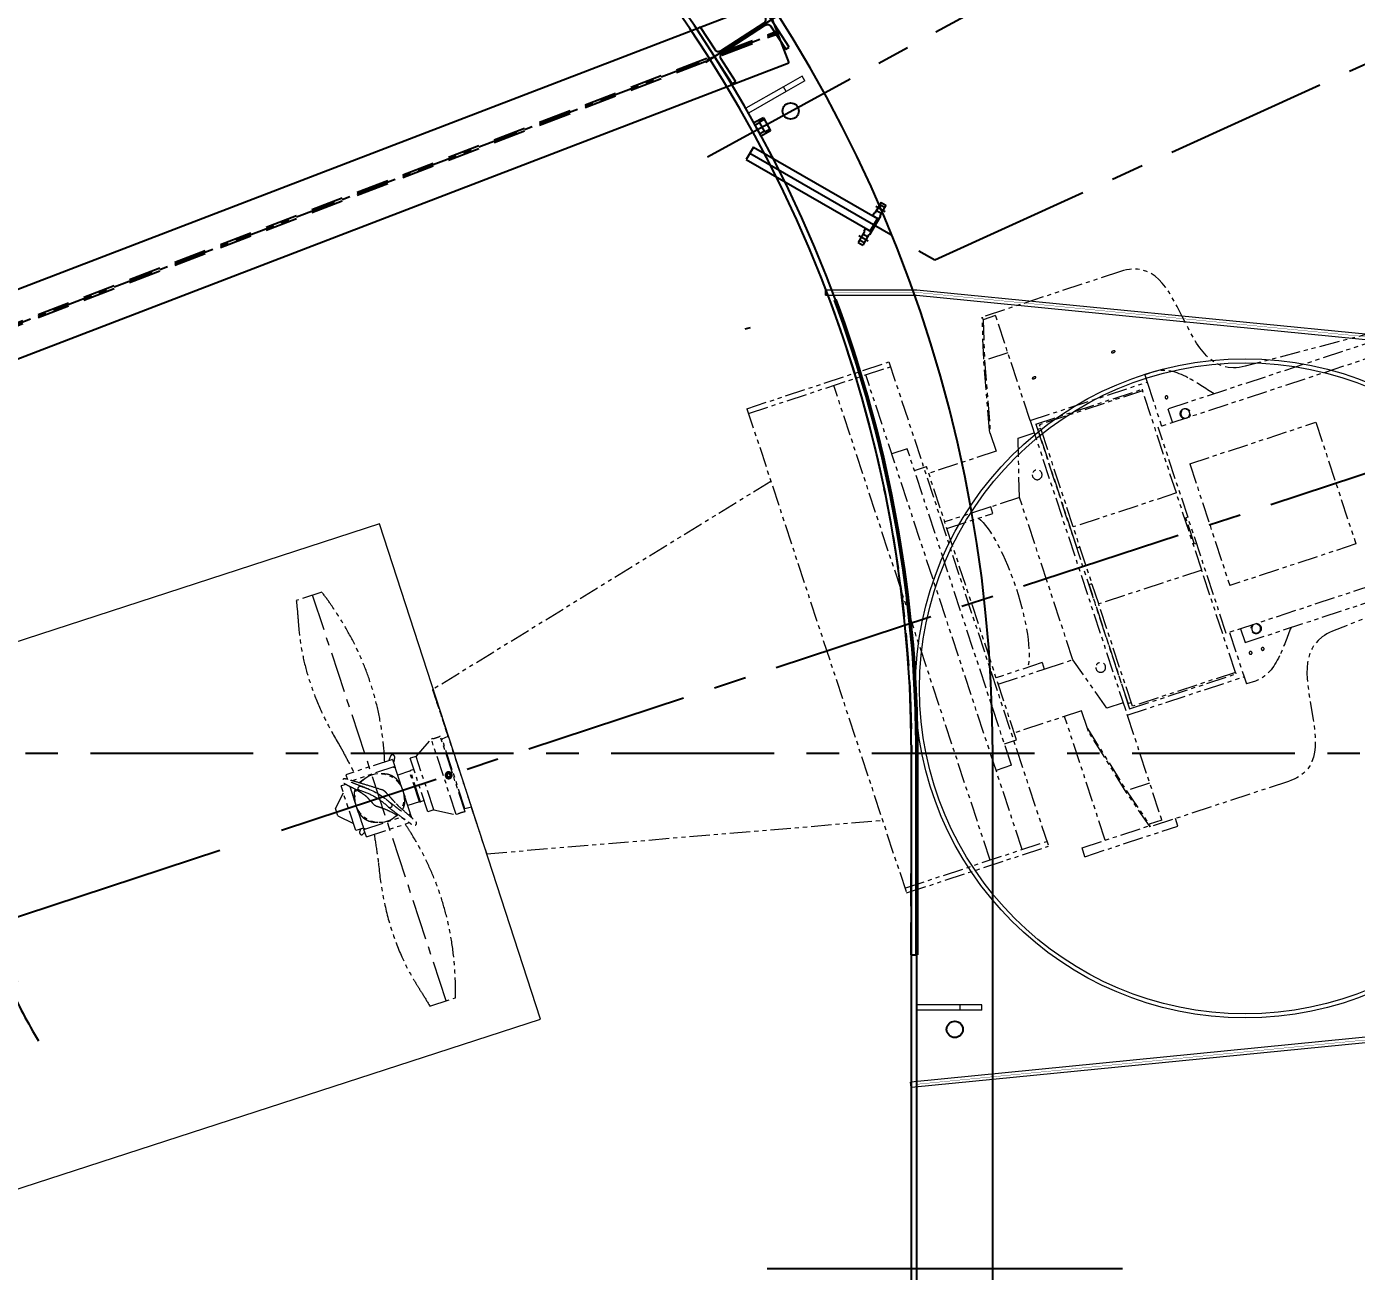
# Model space of a CAD drawing. Extents: x -36 to 1116, y 36 to 900.
# Drawn here: x 410.8 to 533.4, y 621.6 to 736.3 of the extents above; entities that cross this region are included whole.
import ezdxf

# ---------------------------------------------------------------- set-up
doc = ezdxf.new("R2010")
doc.units = 0
doc.header["$LTSCALE"] = 12
doc.header["$MEASUREMENT"] = 0
doc.header["$PDMODE"] = 33
doc.header["$PDSIZE"] = -0.5
for name, pattern in [('CENTER', [2, 1.25, -0.25, 0.25, -0.25]), ('HIDDEN', [0.375, 0.25, -0.125]), ('PHANTOM2', [1.25, 0.625, -0.125, 0.125, -0.125, 0.125, -0.125])]:
    doc.linetypes.add(name, pattern=pattern)
doc.layers.get('Defpoints').update_dxf_attribs({"linetype": 'CONTINUOUS'})
for name, color, linetype in [('1 PIPE', 7, 'CONTINUOUS'), ('1-150-RFSO', 14, 'CONTINUOUS'), ('3-4-THRDCPLG', 14, 'CONTINUOUS'), ('6X20', 3, 'CONTINUOUS'), ('CENTER', 6, 'CENTER'), ('COVER', 3, 'CONTINUOUS'), ('REPAD', 7, 'CONTINUOUS'), ('SHELL', 40, 'CONTINUOUS'), ('stack conn.', 191, 'CONTINUOUS')]:
    doc.layers.add(name, color=color, linetype=linetype)
for name, color, linetype, lineweight in [('AM_0', 7, 'CONTINUOUS', 30), ('AM_11', 92, 'PHANTOM2', 25), ('AM_7', 142, 'CENTER', 25), ('Equipment-AM_0', 7, 'CONTINUOUS', 50), ('Equipment-AM_11', 92, 'PHANTOM2', 25), ('Equipment-AM_2', 5, 'CONTINUOUS', 50), ('Equipment-AM_3', 6, 'HIDDEN', 25)]:
    doc.layers.add(name, color=color, linetype=linetype, lineweight=lineweight)
doc.styles.add('ROMANS', font='ROMANS.shx', dxfattribs={"width": 0.85, "height": 5.76})
doc.styles.get("Standard").update_dxf_attribs({"font": 'sanss___.ttf'})
doc.dimstyles.get("Standard").update_dxf_attribs({"dimtxt": 0.18, "dimasz": 0.18, "dimexe": 0.18, "dimexo": 0.0625, "dimgap": 0.09, "dimtad": 0, "dimtih": 1, "dimtoh": 1, "dimdec": 4, "dimzin": 0, "dimdsep": 46, "dimtxsty": 'Standard', "dimcen": 0.09, "dimadec": 0, "dimazin": 0, "dimtfac": 1, "dimtdec": 4, "dimtofl": 0, "dimtmove": 0, "dimatfit": 3, "dimfxl": 1, "dimtolj": 1, "dimtzin": 0, "dimarcsym": 0})

# ---------------------------------------------------------------- blocks, each defined once
blk = doc.blocks.new('A$C1b871768')
at = {"layer": '6X20'}
for p, q in [((-5.88, 3), (-6.25, 3)), ((-6.25, 3), (-6.25, -3)), ((-5.88, 0.44), (-5.88, 3)), ((-0.38, 3), (0, 3)), ((-0.38, 0.44), (-0.38, 3)), ((0, 3), (0, -3)), ((-5.5, 0.12), (-0.75, 0.12)), ((-5.88, -0.44), (-5.88, -3)), ((-5.5, -0.12), (-0.75, -0.12)), ((-0.38, -0.44), (-0.38, -3)), ((-5.88, -3), (-6.25, -3)), ((-0.38, -3), (0, -3))]:
    blk.add_line(p, q, dxfattribs=at)
for points in [[(-5.5, 0.12, -0.083285), (-5.65, 0.15, -0.09084), (-5.77, 0.22, -0.104065), (-5.85, 0.32, -0.115836), (-5.88, 0.44, -0.115836)], [(-0.75, 0.12, 0.083285), (-0.6, 0.15, 0.09084), (-0.48, 0.22, 0.104065), (-0.4, 0.32, 0.115836), (-0.38, 0.44, 0.115836)], [(-5.5, -0.12, 0.083285), (-5.65, -0.15, 0.09084), (-5.77, -0.22, 0.104065), (-5.85, -0.32, 0.115836), (-5.88, -0.44, 0.115836)], [(-0.75, -0.12, -0.083285), (-0.6, -0.15, -0.09084), (-0.48, -0.22, -0.104065), (-0.4, -0.32, -0.115836), (-0.38, -0.44, -0.115836)]]:
    blk.add_lwpolyline(points, format="xyb", dxfattribs=at)
at = {"layer": 'CENTER'}
blk.add_line((-7.24, 0), (0.99, 0), dxfattribs=at)
blk = doc.blocks.new('A$C7E8F1151')
at = {"layer": 'AM_11', "lineweight": 18, "ltscale": 0.25}
for p, q in [((178.9, 40.58), (196.51, 84.16)), ((196.33, 83.72), (209.11, 78.56)), ((196.51, 84.16), (209.28, 79)), ((146.5, 82.27), (146.23, 81.61)), ((146.5, 82.27), (150.36, 80.71)), ((157.67, 83.1), (193.87, 77.62)), ((143.75, 80.51), (145.24, 81.14)), ((145.49, 81.76), (143.86, 77.75)), ((146.18, 81.48), (145.49, 81.76)), ((146.23, 81.61), (149.57, 80.26)), ((143.75, 80.51), (143.48, 79.85)), ((143.48, 79.85), (144.12, 78.37)), ((145.13, 78.88), (145.61, 80.07)), ((150.23, 79.99), (150.43, 79.91)), ((150.57, 80.25), (150.43, 79.91)), ((154.63, 79.68), (151.88, 72.89)), ((152.53, 79.38), (154.63, 79.68)), ((154.77, 79.62), (154.63, 79.68)), ((204, 80.63), (186.74, 37.91)), ((212.7, 79.74), (212.38, 78.94)), ((212.7, 79.74), (221.06, 76.36)), ((152, 79.6), (150.05, 74.78)), ((151.18, 78.72), (150.07, 75.98)), ((151.18, 78.72), (150.12, 79.15)), ((151.27, 78.72), (150.14, 75.91)), ((152.53, 79.38), (150.58, 74.57)), ((151.18, 78.72), (151.27, 78.72)), ((151.6, 78.59), (151.27, 78.72)), ((152.53, 79.38), (152, 79.6)), ((155.43, 79.36), (152.69, 72.57)), ((155.39, 79.06), (152.87, 72.8)), ((155.37, 79), (155.3, 79.03)), ((155.43, 79.36), (155.36, 79.39)), ((155.39, 79.06), (155.99, 78.89)), ((206.88, 79.46), (189.62, 36.75)), ((191.67, 35.42), (209.28, 79)), ((212.38, 78.94), (218.42, 76.5)), ((144.31, 77.57), (143.86, 77.75)), ((149.81, 78.37), (149.33, 77.18)), ((214.47, 78.09), (209.98, 66.96)), ((144.24, 76.68), (144.41, 77.11)), ((148.44, 74.99), (144.24, 76.68)), ((148.7, 75.64), (144.86, 77.2)), ((150.07, 75.98), (149.01, 76.41)), ((218.51, 76.61), (216.11, 73.54)), ((216.11, 73.42), (218.41, 76.37)), ((218.41, 76.37), (218.51, 76.61)), ((219.54, 75.91), (218.41, 76.37)), ((230.96, 71.58), (218.51, 76.61)), ((221.06, 76.36), (220.79, 75.69)), ((148.44, 74.99), (148.7, 75.64)), ((150.58, 74.57), (150.05, 74.78)), ((150.07, 75.98), (150.14, 75.91)), ((150.46, 75.78), (150.14, 75.91)), ((215.73, 66.46), (219.54, 75.91)), ((150.58, 74.57), (151.88, 72.89)), ((216.11, 73.54), (212.26, 68.19)), ((152.03, 72.83), (151.88, 72.89)), ((152.69, 72.57), (152.61, 72.6)), ((152.89, 72.87), (152.82, 72.9)), ((152.87, 72.8), (153.41, 72.51)), ((205.39, 71.78), (204, 72.34)), ((212.16, 67.93), (216.11, 73.42)), ((218.19, 72.57), (216.11, 73.42)), ((205.39, 71.78), (193.89, 43.31)), ((205.71, 69.41), (195.76, 44.8)), ((204.61, 69.85), (205.71, 69.41)), ((211.51, 66.34), (205.45, 68.79)), ((181.54, 47.12), (151.7, 68.33)), ((212.16, 67.93), (211.51, 66.34)), ((212.26, 68.19), (212.16, 67.93)), ((205.02, 39.96), (215.73, 66.46)), ((215.73, 66.46), (226.24, 62.22)), ((205.56, 40.25), (215.91, 65.88)), ((213.82, 65.94), (210.4, 61.69)), ((215.75, 65.37), (211.83, 55.67)), ((216.15, 65.61), (212.43, 56.41)), ((215.28, 65.35), (213.82, 65.94)), ((215.71, 65.38), (216.01, 65.27)), ((215.91, 65.88), (225.48, 62.01)), ((225.42, 61.87), (216.15, 65.61)), ((207.58, 62.15), (203.45, 63.82)), ((203.68, 64.41), (207.82, 62.74)), ((207.58, 62.15), (207.82, 62.74)), ((207.82, 62.74), (210.4, 61.69)), ((226.24, 62.22), (226.5, 62.87)), ((227.31, 62.55), (226.5, 62.87)), ((210.4, 61.69), (204.5, 47.09)), ((225.42, 61.87), (221.7, 52.67)), ((224.63, 58.23), (226.24, 62.22)), ((225.42, 61.87), (225.48, 62.01)), ((140.92, 60.04), (138.62, 60.97)), ((225.61, 57.83), (226.12, 59.08)), ((226.12, 59.08), (248.75, 49.93)), ((224.34, 58.35), (216.84, 39.8)), ((244.49, 50.21), (224.34, 58.35)), ((212.43, 56.41), (209.63, 49.48)), ((221.7, 52.67), (212.43, 56.41)), ((252.32, 48.8), (234.1, 57.5)), ((211.83, 55.67), (211.44, 54.69)), ((211.69, 54.59), (211.4, 54.71)), ((219.95, 42.96), (224.37, 53.92)), ((235.72, 49.33), (224.37, 53.92)), ((221.7, 52.67), (218.9, 45.73)), ((198.02, 50.39), (202.15, 48.72)), ((209.71, 50.43), (205.8, 40.73)), ((210.11, 51.41), (209.71, 50.43)), ((210.37, 51.3), (210.07, 51.42)), ((220.89, 50.33), (219.93, 47.96)), ((220.85, 50.24), (220.74, 50.29)), ((221.07, 50.26), (220.89, 50.33)), ((201.92, 48.14), (197.79, 49.8)), ((209.63, 49.48), (205.91, 40.28)), ((218.9, 45.73), (209.63, 49.48)), ((231.3, 38.38), (235.72, 49.33)), ((202.15, 48.72), (201.92, 48.14)), ((204.5, 47.09), (201.92, 48.14)), ((219.96, 48.05), (219.86, 48.1)), ((220.11, 47.89), (219.93, 47.96)), ((204.5, 47.09), (204.01, 41.66)), ((202.08, 42.98), (196.02, 45.42)), ((218.9, 45.73), (215.18, 36.53)), ((194.67, 45.25), (195.76, 44.8)), ((193.89, 43.31), (192.5, 43.87)), ((201.43, 41.39), (202.08, 42.98)), ((219.95, 42.96), (231.3, 38.38)), ((178.9, 40.58), (191.67, 35.42)), ((179.07, 41.01), (191.85, 35.85)), ((201.33, 41.12), (200.38, 34.6)), ((200.46, 34.69), (201.43, 41.39)), ((201.43, 41.39), (201.33, 41.12)), ((204.01, 41.66), (205.47, 41.07)), ((206.05, 40.63), (205.76, 40.74)), ((205.02, 39.96), (201.2, 30.51)), ((205.02, 39.96), (215.53, 35.71)), ((205.56, 40.25), (215.12, 36.39)), ((215.18, 36.53), (205.91, 40.28)), ((215.53, 35.71), (217.14, 39.68)), ((236.99, 31.66), (216.84, 39.8)), ((217.62, 38.05), (218.12, 39.29)), ((240.26, 28.91), (217.62, 38.05)), ((215.12, 36.39), (215.18, 36.53)), ((215.27, 35.06), (215.53, 35.71)), ((200.38, 34.6), (199.97, 30.73)), ((200.07, 30.97), (200.46, 34.69)), ((202.55, 33.85), (200.46, 34.69)), ((216.07, 34.73), (215.27, 35.06)), ((243.62, 27.24), (224.46, 33.65)), ((199.97, 30.73), (200.07, 30.97)), ((212.42, 25.7), (199.97, 30.73)), ((201.2, 30.51), (200.07, 30.97))]:
    blk.add_line(p, q, dxfattribs=at)
for centre, radius in [((153.69, 76.11), 0.197), ((213, 62.23), 0.453), ((226.7, 59.99), 0.131), ((227.79, 59.55), 0.131), ((227.06, 57.72), 0.409), ((205.99, 44.9), 0.453), ((219.24, 38.38), 0.409), ((217.41, 36.99), 0.131)]:
    blk.add_circle(centre, radius, dxfattribs=at)
for centre, radius, start, end in [((147.47, 78.63), 2.26, 40.0119, 195.9902), ((146.52, 79.7), 1.87, 95.3699, 99.7224), ((148.9, 78.74), 1.87, 36.2776, 40.6301), ((147.47, 78.63), 2.26, 213.9377, 22.2566), ((144.3, 84.1), 6.2, 282.25, 294.8856), ((144.3, 84.1), 6.59, 288.0503, 310.75), ((144.3, 84.1), 6.2, 294.8856, 298.1144), ((144.3, 84.1), 6.2, 298.1144, 310.75), ((148.47, 79.26), 0.197, 310.75, 130.75), ((145.65, 77.85), 0.197, 102.25, 203.876), ((145.65, 77.85), 0.197, 203.876, 282.25), ((144.3, 84.1), 6.59, 282.25, 288.0503), ((148.41, 77.55), 1.87, 275.3699, 279.7224), ((227.06, 57.72), 0.472, 269.0395, 226.9605), ((219.24, 38.38), 0.472, 93.8419, 42.1581)]:
    blk.add_arc(centre, radius, start, end, dxfattribs=at)
blk.add_ellipse((202.84, 56.25), major_axis=(2.95, 7.3), ratio=0.260474, start_param=3.544308, end_param=5.880469, dxfattribs=at)
for centre in [(205.12, 36), (212.24, 33.13)]:
    blk.add_ellipse(centre, major_axis=(0.164, -0.066), ratio=0.409923, dxfattribs=at)
for points in [[(152.6, 96.36), (152.86, 96.72), (153.12, 97.1), (153.37, 97.47)], [(145.94, 81.58), (145.91, 81.65), (145.88, 81.72), (145.86, 81.78)], [(147.28, 79.39), (147.36, 79.41), (147.44, 79.43), (147.52, 79.45)], [(145.36, 77.97), (145.42, 77.99), (145.51, 78.01), (145.6, 78.04)], [(147.65, 77.86), (147.25, 77.76), (146.87, 77.67), (146.52, 77.58)], [(234.1, 57.5), (228.27, 60.28), (237, 69.14), (230.96, 71.58)], [(229.37, 60.09), (228.93, 61.2), (228.33, 62.13), (227.31, 62.55)], [(138.62, 60.97), (138.7, 61.42), (138.78, 61.86), (138.84, 62.3)], [(230.26, 57.41), (229.96, 58.31), (229.71, 59.25), (229.37, 60.09)], [(224.46, 33.65), (218.33, 35.7), (218.47, 23.25), (212.42, 25.7)], [(221.76, 36.38), (220.93, 35.94), (220.09, 35.43), (219.26, 35.06)], [(219.26, 35.06), (218.17, 34.57), (217.1, 34.32), (216.07, 34.73)]]:
    blk.add_open_spline(points, degree=3, dxfattribs=at)
for points, knots in [([(147.77, 84.6), (147.92, 85.59), (148.12, 86.57), (148.62, 88.51), (148.92, 89.47), (149.6, 91.28), (149.98, 92.13), (150.78, 93.65), (151.18, 94.33), (151.78, 95.21), (151.94, 95.45), (152.27, 95.91), (152.45, 96.15), (152.6, 96.36)], [0, 0, 0, 0, 7.653732, 7.653732, 15.300348, 15.300348, 22.393792, 22.393792, 28.40915, 28.40915, 30.624819, 30.624819, 32.850872, 32.850872, 32.850872, 32.850872]), ([(155.67, 96.54), (155.63, 95.72), (155.56, 94.87), (155.34, 93.21), (155.2, 92.38), (154.85, 90.81), (154.65, 90.05), (154.2, 88.6), (153.94, 87.9), (153.4, 86.55), (153.1, 85.9), (152.46, 84.63), (152.11, 84.01), (151.38, 82.81), (150.99, 82.22), (150.39, 81.38), (150.19, 81.12), (149.99, 80.86)], [0, 0, 0, 0, 6.979555, 6.979555, 13.589523, 13.589523, 19.605925, 19.605925, 25.238521, 25.238521, 30.698867, 30.698867, 36.177533, 36.177533, 41.846552, 41.846552, 44.568185, 44.568185, 44.568185, 44.568185]), ([(147.2, 81.98), (147.34, 82.61), (147.48, 83.25), (147.65, 84), (147.68, 84.13), (147.72, 84.35), (147.74, 84.45), (147.76, 84.56), (147.77, 84.58), (147.77, 84.6), (147.77, 84.61), (147.77, 84.62), (147.77, 84.63), (147.78, 84.63), (147.78, 84.63), (147.78, 84.63)], [0, 0, 0, 0, 5.000867, 5.000867, 6.021701, 6.021701, 6.787566, 6.787566, 6.931145, 6.931145, 6.993671, 6.993671, 7.02494, 7.02494, 7.030177, 7.030177, 7.030177, 7.030177]), ([(145.86, 81.78), (145.86, 81.79), (145.85, 81.8), (145.85, 81.82), (145.84, 81.83), (145.84, 81.86), (145.84, 81.86), (145.84, 81.88), (145.84, 81.88), (145.84, 81.9), (145.84, 81.9), (145.84, 81.9), (145.84, 81.91), (145.84, 81.91), (145.84, 81.91), (145.84, 81.92), (145.84, 81.92), (145.84, 81.92), (145.84, 81.93), (145.85, 81.93), (145.85, 81.94), (145.85, 81.95), (145.85, 81.96), (145.86, 81.99), (145.87, 82.01), (145.89, 82.04), (145.91, 82.05), (145.94, 82.08), (145.96, 82.1), (146, 82.11), (146.01, 82.11), (146.02, 82.11), (146.02, 82.11), (146.03, 82.11), (146.03, 82.11), (146.03, 82.11), (146.03, 82.11), (146.04, 82.11), (146.04, 82.11), (146.05, 82.11), (146.05, 82.11), (146.06, 82.11), (146.07, 82.11), (146.09, 82.1), (146.09, 82.1), (146.11, 82.09), (146.12, 82.09), (146.14, 82.07), (146.15, 82.06), (146.2, 82.01), (146.24, 81.96), (146.3, 81.88), (146.31, 81.86), (146.33, 81.84)], [0, 0, 0, 0, 0.737578, 0.737578, 1.29119, 1.29119, 1.485795, 1.485795, 1.579648, 1.579648, 1.616724, 1.616724, 1.635225, 1.635225, 1.653768, 1.653768, 1.672344, 1.672344, 1.690911, 1.690911, 1.728403, 1.728403, 1.803313, 1.803313, 2.103496, 2.103496, 2.41165, 2.41165, 2.804965, 2.804965, 2.891471, 2.891471, 2.90998, 2.90998, 2.928549, 2.928549, 2.947177, 2.947177, 2.965788, 2.965788, 3.003386, 3.003386, 3.078225, 3.078225, 3.377259, 3.377259, 3.750925, 3.750925, 4.871392, 4.871392, 8.233437, 8.233437, 9.167797, 9.167797, 9.167797, 9.167797]), ([(157.67, 83.1), (157.66, 83.08), (157.6, 82.92), (157.49, 82.64), (157.36, 82.33), (157.17, 81.85), (156.93, 81.24), (156.7, 80.67), (156.42, 79.98), (156.11, 79.21), (155.81, 78.44), (155.47, 77.6), (155.12, 76.74), (154.77, 75.88), (154.42, 75), (154.07, 74.15), (153.73, 73.3), (153.4, 72.48), (153.1, 71.75), (152.8, 71.01), (152.54, 70.36), (152.32, 69.84), (152.11, 69.31), (151.94, 68.91), (151.84, 68.65), (151.75, 68.43), (151.7, 68.32), (151.7, 68.33)], [3.162767, 3.162767, 3.162767, 3.162767, 3.494281, 3.494281, 3.494281, 3.864937, 3.864937, 3.864937, 4.218341, 4.218341, 4.218341, 4.571649, 4.571649, 4.571649, 4.924836, 4.924836, 4.924836, 5.277871, 5.277871, 5.277871, 5.630759, 5.630759, 5.630759, 5.983556, 5.983556, 5.983556, 6.283185, 6.283185, 6.283185, 6.283185]), ([(155.95, 78.9), (156.09, 79.26), (156.23, 79.59), (156.36, 79.91), (156.65, 80.63), (156.91, 81.25), (157.11, 81.75), (157.31, 82.25), (157.47, 82.63), (157.56, 82.85), (157.63, 83.01), (157.66, 83.1), (157.67, 83.1), (157.67, 83.1), (157.67, 83.1), (157.67, 83.1)], [2.0172, 2.0172, 2.0172, 2.0172, 2.175146, 2.175146, 2.175146, 2.528546, 2.528546, 2.528546, 2.881984, 2.881984, 2.881984, 3.141593, 3.141593, 3.141593, 3.162767, 3.162767, 3.162767, 3.162767]), ([(145.61, 80.07), (145.64, 80.13), (145.66, 80.2), (145.72, 80.34), (145.75, 80.41), (145.8, 80.53), (145.83, 80.6), (145.88, 80.73), (145.9, 80.8), (145.95, 80.92), (145.98, 80.99), (146.03, 81.11), (146.05, 81.17), (146.09, 81.25), (146.1, 81.28), (146.12, 81.34), (146.13, 81.36), (146.15, 81.41), (146.16, 81.44), (146.18, 81.48), (146.19, 81.49), (146.2, 81.53), (146.21, 81.54), (146.21, 81.54)], [-7.209113, -7.209113, -7.209113, -7.209113, -6.686993, -6.686993, -6.164873, -6.164873, -5.595417, -5.595417, -5.02596, -5.02596, -4.311666, -4.311666, -3.597372, -3.597372, -3.090035, -3.090035, -2.582697, -2.582697, -1.937023, -1.937023, -1.291349, -1.291349, 0, 0, 0, 0]), ([(147.46, 80.89), (147.39, 80.9), (147.33, 80.9), (147.2, 80.91), (147.13, 80.9), (146.98, 80.9), (146.91, 80.89), (146.76, 80.86), (146.66, 80.84), (146.47, 80.77), (146.38, 80.73), (146.23, 80.65), (146.17, 80.6), (146.04, 80.5), (145.99, 80.44), (145.89, 80.34), (145.85, 80.28), (145.79, 80.18), (145.76, 80.13), (145.74, 80.09)], [2.052584, 2.052584, 2.052584, 2.052584, 2.543291, 2.543291, 3.04271, 3.04271, 3.54213, 3.54213, 4.243281, 4.243281, 4.944433, 4.944433, 5.501463, 5.501463, 6.058494, 6.058494, 6.568214, 6.568214, 6.897985, 6.897985, 6.897985, 6.897985]), ([(148.36, 79.42), (148.77, 79.69), (149.13, 79.93), (149.75, 80.33), (150.01, 80.49), (150.4, 80.73), (150.54, 80.82), (150.68, 80.89), (150.71, 80.91), (150.77, 80.93), (150.78, 80.93), (150.81, 80.93), (150.82, 80.94), (150.87, 80.93), (150.89, 80.93), (150.93, 80.91), (150.95, 80.9), (150.98, 80.87), (151, 80.84), (151.03, 80.78), (151.03, 80.75), (151.03, 80.7), (151.02, 80.68), (151.01, 80.65), (151.01, 80.64), (150.99, 80.61), (150.98, 80.6), (150.95, 80.56), (150.92, 80.54), (150.81, 80.44), (150.69, 80.35), (150.53, 80.22)], [0, 0, 0, 0, 6.995978, 6.995978, 13.62516, 13.62516, 19.677384, 19.677384, 22.584203, 22.584203, 23.212089, 23.212089, 23.684226, 23.684226, 24.084161, 24.084161, 24.272384, 24.272384, 24.626608, 24.626608, 24.980767, 24.980767, 25.333398, 25.333398, 25.749267, 25.749267, 26.59786, 26.59786, 29.139566, 29.139566, 34.936509, 34.936509, 34.936509, 34.936509]), ([(147.52, 79.45), (147.55, 79.46), (147.57, 79.46), (147.66, 79.49), (147.73, 79.51), (148.02, 79.59), (148.23, 79.67), (148.93, 79.94), (149.41, 80.17), (149.87, 80.42), (149.96, 80.47), (150.04, 80.51)], [0, 0, 0, 0, 0.449507, 0.449507, 1.797254, 1.797254, 5.841303, 5.841303, 14.80828, 14.80828, 17.264303, 17.264303, 17.264303, 17.264303]), ([(149.57, 79.71), (149.57, 79.71), (149.56, 79.7), (149.5, 79.67), (149.43, 79.62), (149.23, 79.49), (149.09, 79.4), (148.72, 79.15), (148.48, 78.98), (148.19, 78.78), (148.14, 78.75), (148.1, 78.72)], [14.726358, 14.726358, 14.726358, 14.726358, 15.953512, 15.953512, 18.610397, 18.610397, 22.145019, 22.145019, 26.877729, 26.877729, 27.74245, 27.74245, 27.74245, 27.74245]), ([(150.53, 80.22), (150.4, 80.12), (150.18, 79.96), (149.71, 79.6), (149.5, 79.44), (149.18, 79.17), (149.06, 79.06), (148.95, 78.96)], [0, 0, 0, 0, 4.730935, 4.730935, 8.359402, 8.359402, 10.638255, 10.638255, 10.638255, 10.638255]), ([(149.23, 80.09), (149.22, 80.1), (149.21, 80.11), (149.15, 80.17), (149.1, 80.21), (149.05, 80.25)], [-2.6470738, -2.6470738, -2.6470738, -2.6470738, -2.5432912, -2.5432912, -2.0525844, -2.0525844, -2.0525844, -2.0525844]), ([(150.4, 79.85), (150.4, 79.85), (150.4, 79.84), (150.38, 79.8), (150.38, 79.78), (150.36, 79.74), (150.35, 79.72), (150.33, 79.67), (150.32, 79.64), (150.3, 79.58), (150.28, 79.55), (150.25, 79.47), (150.23, 79.42), (150.18, 79.29), (150.15, 79.22), (150.1, 79.1), (150.08, 79.04), (150.02, 78.91), (149.99, 78.84), (149.94, 78.71), (149.92, 78.64), (149.86, 78.51), (149.83, 78.44), (149.81, 78.37)], [0, 0, 0, 0, 1.291349, 1.291349, 1.937023, 1.937023, 2.582697, 2.582697, 3.090035, 3.090035, 3.597372, 3.597372, 4.311666, 4.311666, 5.02596, 5.02596, 5.595417, 5.595417, 6.164873, 6.164873, 6.686993, 6.686993, 7.209113, 7.209113, 7.209113, 7.209113]), ([(144.66, 77.72), (144.66, 77.73), (144.66, 77.73), (144.68, 77.78), (144.71, 77.83), (144.76, 77.96), (144.78, 78.03), (144.83, 78.15), (144.86, 78.21), (144.91, 78.35), (144.94, 78.42), (144.99, 78.54), (145.02, 78.61), (145.07, 78.75), (145.1, 78.82), (145.13, 78.88)], [17.950022, 17.950022, 17.950022, 17.950022, 18.015599, 18.015599, 18.729893, 18.729893, 19.444187, 19.444187, 20.013643, 20.013643, 20.5831, 20.5831, 21.105219, 21.105219, 21.627339, 21.627339, 21.627339, 21.627339]), ([(144.87, 77.81), (144.99, 77.86), (145.3, 78), (145.73, 78.23), (145.89, 78.31), (146.15, 78.48), (146.24, 78.54), (146.3, 78.59), (146.31, 78.6), (146.31, 78.61)], [0, 0, 0, 0, 10.042656, 10.042656, 16.647032, 16.647032, 25.331588, 25.331588, 26.745122, 26.745122, 26.745122, 26.745122]), ([(145.21, 78.77), (145.19, 78.72), (145.18, 78.68), (145.16, 78.56), (145.15, 78.49), (145.14, 78.35), (145.14, 78.27), (145.16, 78.11), (145.18, 78.03), (145.2, 77.96), (145.2, 77.96), (145.2, 77.96)], [7.257883, 7.257883, 7.257883, 7.257883, 7.587654, 7.587654, 8.097374, 8.097374, 8.654405, 8.654405, 9.211436, 9.211436, 9.221335, 9.221335, 9.221335, 9.221335]), ([(146.31, 78.61), (146.43, 78.72), (146.55, 78.83), (146.64, 78.92), (146.78, 79.06), (146.89, 79.16), (146.92, 79.19)], [0.5349784, 0.5349784, 0.5349784, 0.5349784, 0.7267187, 0.7267187, 0.7267187, 1, 1, 1, 1]), ([(146.92, 79.19), (146.98, 79.25), (147.05, 79.3), (147.12, 79.33), (147.17, 79.36), (147.22, 79.38), (147.28, 79.39)], [0, 0, 0, 0, 0.5061072, 0.5061072, 0.5061072, 0.8602727, 0.8602727, 0.8602727, 0.8602727]), ([(148.95, 78.96), (148.9, 78.91), (148.84, 78.86), (148.79, 78.8), (148.7, 78.72), (148.61, 78.63), (148.53, 78.55), (148.4, 78.43), (148.28, 78.32), (148.19, 78.23), (148.1, 78.14), (148.04, 78.08), (148.01, 78.06)], [0.3542157, 0.3542157, 0.3542157, 0.3542157, 0.446679, 0.446679, 0.446679, 0.5884091, 0.5884091, 0.5884091, 0.7967182, 0.7967182, 0.7967182, 1, 1, 1, 1]), ([(149.73, 78.48), (149.74, 78.53), (149.76, 78.57), (149.78, 78.69), (149.79, 78.76), (149.8, 78.9), (149.8, 78.98), (149.78, 79.14), (149.76, 79.22), (149.72, 79.37), (149.68, 79.46), (149.64, 79.55)], [-6.897985, -6.897985, -6.897985, -6.897985, -6.568214, -6.568214, -6.058494, -6.058494, -5.501463, -5.501463, -4.944433, -4.944433, -4.290403, -4.290403, -4.290403, -4.290403]), ([(155.36, 79.39), (155.36, 79.39), (155.35, 79.39), (155.32, 79.4), (155.29, 79.41), (155.24, 79.43), (155.21, 79.44), (155.13, 79.46), (155.1, 79.48), (155.02, 79.51), (154.98, 79.52), (154.91, 79.56), (154.88, 79.57), (154.83, 79.6), (154.81, 79.61), (154.78, 79.62), (154.77, 79.62), (154.77, 79.62)], [1.206037, 1.206037, 1.206037, 1.206037, 1.507546, 1.507546, 1.809055, 1.809055, 2.110565, 2.110565, 2.412074, 2.412074, 2.713584, 2.713584, 3.015093, 3.015093, 3.316602, 3.316602, 3.618111, 3.618111, 3.618111, 3.618111]), ([(146.52, 77.58), (146.08, 77.48), (145.69, 77.39), (145.04, 77.24), (144.78, 77.18), (144.39, 77.1), (144.26, 77.08), (144.15, 77.07), (144.13, 77.07), (144.09, 77.08), (144.08, 77.07), (144.05, 77.09), (144.04, 77.09), (144.03, 77.1), (144.03, 77.1), (144.03, 77.1), (144.02, 77.1), (144.02, 77.11), (144.02, 77.11), (144.01, 77.11), (144.01, 77.11), (144.01, 77.12), (144.01, 77.12), (144, 77.13), (144, 77.13), (143.99, 77.15), (143.98, 77.16), (143.97, 77.19), (143.96, 77.21), (143.96, 77.25), (143.96, 77.27), (143.97, 77.3), (143.97, 77.31), (143.98, 77.33), (143.99, 77.34), (143.99, 77.35), (143.99, 77.36), (144, 77.37), (144, 77.37), (144, 77.38), (144.01, 77.38), (144.01, 77.38), (144.01, 77.39), (144.01, 77.39), (144.02, 77.39), (144.02, 77.4), (144.02, 77.4), (144.03, 77.41), (144.03, 77.41), (144.05, 77.43), (144.06, 77.44), (144.08, 77.45), (144.08, 77.45), (144.1, 77.47), (144.11, 77.47), (144.12, 77.48)], [0, 0, 0, 0, 6.62983, 6.62983, 12.890647, 12.890647, 18.667669, 18.667669, 20.086662, 20.086662, 20.807368, 20.807368, 20.892723, 20.892723, 20.934309, 20.934309, 20.95508, 20.95508, 20.975949, 20.975949, 20.996899, 20.996899, 21.017788, 21.017788, 21.059879, 21.059879, 21.230528, 21.230528, 21.563369, 21.563369, 21.831802, 21.831802, 22.027969, 22.027969, 22.143449, 22.143449, 22.184916, 22.184916, 22.226672, 22.226672, 22.247483, 22.247483, 22.268352, 22.268352, 22.289205, 22.289205, 22.331328, 22.331328, 22.415249, 22.415249, 22.750702, 22.750702, 23.165218, 23.165218, 23.92621, 23.92621, 23.92621, 23.92621]), ([(144.12, 77.48), (144.26, 77.54), (144.42, 77.62), (144.62, 77.71), (144.66, 77.72), (144.72, 77.74), (144.72, 77.75), (144.73, 77.75), (144.74, 77.75), (144.75, 77.76), (144.75, 77.76), (144.76, 77.76), (144.76, 77.76), (144.76, 77.76), (144.76, 77.76), (144.77, 77.77), (144.77, 77.77), (144.78, 77.77), (144.78, 77.77), (144.8, 77.78), (144.8, 77.78), (144.82, 77.79), (144.82, 77.79), (144.83, 77.79), (144.84, 77.8), (144.86, 77.8), (144.86, 77.81), (144.87, 77.81)], [0, 0, 0, 0, 2.754026, 2.754026, 3.365867, 3.365867, 3.440775, 3.440775, 3.475243, 3.475243, 3.509883, 3.509883, 3.527141, 3.527141, 3.544423, 3.544423, 3.579562, 3.579562, 3.614272, 3.614272, 3.755656, 3.755656, 3.893403, 3.893403, 4.306667, 4.306667, 4.926361, 4.926361, 4.926361, 4.926361]), ([(146.05, 77.75), (145.75, 77.66), (145.46, 77.57), (145.06, 77.45), (144.93, 77.4), (144.81, 77.36), (144.78, 77.35), (144.78, 77.35)], [0, 0, 0, 0, 5.002777, 5.002777, 8.171649, 8.171649, 9.875996, 9.875996, 9.875996, 9.875996]), ([(145.53, 77.35), (145.55, 77.32), (145.57, 77.3), (145.64, 77.22), (145.69, 77.17), (145.79, 77.09), (145.84, 77.04), (145.89, 77)], [10.896354, 10.896354, 10.896354, 10.896354, 11.113158, 11.113158, 11.612577, 11.612577, 12.103284, 12.103284, 12.103284, 12.103284]), ([(148.01, 78.06), (147.96, 78), (147.89, 77.96), (147.82, 77.92), (147.77, 77.89), (147.71, 77.87), (147.65, 77.86)], [0, 0, 0, 0, 0.5061072, 0.5061072, 0.5061072, 0.8672445, 0.8672445, 0.8672445, 0.8672445]), ([(143.51, 74.08), (143.51, 74.08), (143.51, 74.08), (143.51, 74.08), (143.51, 74.08), (143.51, 74.09), (143.51, 74.09), (143.52, 74.09), (143.52, 74.09), (143.52, 74.1), (143.53, 74.1), (143.54, 74.12), (143.55, 74.14), (143.59, 74.2), (143.62, 74.25), (143.74, 74.43), (143.83, 74.57), (144.18, 75.15), (144.45, 75.58), (144.79, 76.14), (144.87, 76.27), (144.95, 76.4)], [0.111584, 0.111584, 0.111584, 0.111584, 0.113506, 0.113506, 0.117855, 0.117855, 0.135517, 0.135517, 0.152664, 0.152664, 0.204132, 0.204132, 0.349883, 0.349883, 0.786887, 0.786887, 2.097613, 2.097613, 6.029206, 6.029206, 7.178564, 7.178564, 7.178564, 7.178564]), ([(147.47, 76.36), (147.54, 76.35), (147.61, 76.35), (147.74, 76.35), (147.81, 76.35), (147.95, 76.36), (148.03, 76.36), (148.18, 76.39), (148.28, 76.42), (148.47, 76.48), (148.56, 76.52), (148.7, 76.61), (148.77, 76.65), (148.89, 76.75), (148.95, 76.81), (149.04, 76.91), (149.09, 76.97), (149.15, 77.08), (149.17, 77.12), (149.19, 77.16)], [16.208453, 16.208453, 16.208453, 16.208453, 16.69916, 16.69916, 17.198579, 17.198579, 17.697998, 17.697998, 18.399149, 18.399149, 19.100301, 19.100301, 19.657332, 19.657332, 20.214362, 20.214362, 20.724082, 20.724082, 21.053853, 21.053853, 21.053853, 21.053853]), ([(149.33, 77.18), (149.3, 77.12), (149.27, 77.05), (149.22, 76.91), (149.19, 76.85), (149.14, 76.72), (149.11, 76.65), (149.06, 76.52), (149.03, 76.45), (148.98, 76.33), (148.95, 76.26), (148.9, 76.14), (148.88, 76.08), (148.85, 76.01), (148.84, 75.97), (148.81, 75.91), (148.8, 75.89), (148.78, 75.84), (148.77, 75.82), (148.76, 75.78), (148.75, 75.76), (148.74, 75.72), (148.73, 75.71), (148.73, 75.71)], [7.209113, 7.209113, 7.209113, 7.209113, 7.731233, 7.731233, 8.253353, 8.253353, 8.822809, 8.822809, 9.392266, 9.392266, 10.10656, 10.10656, 10.820854, 10.820854, 11.328191, 11.328191, 11.835529, 11.835529, 12.481203, 12.481203, 13.126878, 13.126878, 14.418226, 14.418226, 14.418226, 14.418226]), ([(153.98, 75.99), (153.97, 75.96), (153.95, 75.92), (153.89, 75.86), (153.85, 75.84), (153.78, 75.81), (153.74, 75.8), (153.65, 75.8), (153.61, 75.8), (153.54, 75.83), (153.5, 75.86), (153.44, 75.92), (153.42, 75.95), (153.39, 76.02), (153.38, 76.07), (153.38, 76.15), (153.39, 76.19), (153.4, 76.23)], [1.206037, 1.206037, 1.206037, 1.206037, 1.507546, 1.507546, 1.809055, 1.809055, 2.110565, 2.110565, 2.412074, 2.412074, 2.713584, 2.713584, 3.015093, 3.015093, 3.316602, 3.316602, 3.618111, 3.618111, 3.618111, 3.618111]), ([(153.4, 76.23), (153.41, 76.27), (153.44, 76.3), (153.5, 76.36), (153.53, 76.39), (153.61, 76.42), (153.65, 76.43), (153.73, 76.43), (153.77, 76.42), (153.81, 76.4), (153.85, 76.39), (153.88, 76.37), (153.94, 76.31), (153.97, 76.27), (154, 76.2), (154.01, 76.16), (154.01, 76.07), (154, 76.03), (153.98, 75.99)], [3.618111, 3.618111, 3.618111, 3.618111, 3.91962, 3.91962, 4.221129, 4.221129, 4.522639, 4.522639, 4.824148, 4.824148, 4.824148, 5.125658, 5.125658, 5.427168, 5.427168, 5.728677, 5.728677, 6.030186, 6.030186, 6.030186, 6.030186]), ([(153.81, 76.06), (153.81, 76.05), (153.8, 76.03), (153.77, 76.01), (153.76, 76), (153.73, 75.98), (153.71, 75.98), (153.68, 75.98), (153.66, 75.98), (153.63, 76), (153.61, 76.01), (153.59, 76.03), (153.58, 76.05), (153.57, 76.08), (153.56, 76.09), (153.56, 76.13), (153.56, 76.15), (153.57, 76.16)], [0.500823, 0.500823, 0.500823, 0.500823, 0.626029, 0.626029, 0.751235, 0.751235, 0.876441, 0.876441, 1.001647, 1.001647, 1.126853, 1.126853, 1.252058, 1.252058, 1.377264, 1.377264, 1.50247, 1.50247, 1.50247, 1.50247]), ([(153.57, 76.16), (153.58, 76.18), (153.59, 76.19), (153.61, 76.22), (153.63, 76.23), (153.66, 76.24), (153.67, 76.24), (153.71, 76.24), (153.73, 76.24), (153.74, 76.23), (153.76, 76.23), (153.77, 76.22), (153.8, 76.19), (153.81, 76.18), (153.82, 76.15), (153.82, 76.13), (153.82, 76.1), (153.82, 76.08), (153.81, 76.06)], [1.50247, 1.50247, 1.50247, 1.50247, 1.627676, 1.627676, 1.752882, 1.752882, 1.878088, 1.878088, 2.003293, 2.003293, 2.003293, 2.128499, 2.128499, 2.253705, 2.253705, 2.378911, 2.378911, 2.504117, 2.504117, 2.504117, 2.504117]), ([(147.73, 75.27), (147.65, 74.49), (147.53, 73.7), (147.22, 72.14), (147.03, 71.36), (146.6, 69.88), (146.36, 69.16), (145.83, 67.79), (145.54, 67.12), (144.91, 65.83), (144.58, 65.2), (143.86, 63.98), (143.48, 63.38), (142.66, 62.2), (142.23, 61.62), (141.5, 60.71), (141.21, 60.37), (140.92, 60.04)], [0, 0, 0, 0, 6.500421, 6.500421, 12.705482, 12.705482, 18.459999, 18.459999, 23.963683, 23.963683, 29.413797, 29.413797, 34.989241, 34.989241, 40.854187, 40.854187, 44.569308, 44.569308, 44.569308, 44.569308]), ([(148.57, 75.31), (148.6, 75.13), (148.61, 74.99), (148.63, 74.85), (148.63, 74.81), (148.62, 74.75), (148.62, 74.74), (148.62, 74.72), (148.61, 74.7), (148.59, 74.66), (148.58, 74.64), (148.54, 74.61), (148.51, 74.59), (148.45, 74.57), (148.42, 74.57), (148.36, 74.58), (148.34, 74.59), (148.31, 74.61), (148.29, 74.62), (148.27, 74.64), (148.26, 74.65), (148.24, 74.68), (148.23, 74.7), (148.21, 74.75), (148.2, 74.79), (148.16, 74.92), (148.13, 75.01), (148.1, 75.12)], [0.404539, 0.404539, 0.404539, 0.404539, 5.785347, 5.785347, 8.671714, 8.671714, 9.257734, 9.257734, 9.698493, 9.698493, 10.055867, 10.055867, 10.428098, 10.428098, 10.728524, 10.728524, 11.0358, 11.0358, 11.365764, 11.365764, 11.833515, 11.833515, 12.836562, 12.836562, 15.842159, 15.842159, 19.602933, 19.602933, 19.602933, 19.602933]), ([(138.84, 62.3), (138.85, 62.33), (138.85, 62.37), (138.87, 62.48), (138.88, 62.57), (138.93, 62.93), (138.97, 63.2), (139.11, 64.11), (139.24, 64.76), (139.58, 66.13), (139.79, 66.84), (140.3, 68.26), (140.6, 68.96), (141.27, 70.4), (141.66, 71.14), (142.53, 72.62), (143.01, 73.37), (143.52, 74.09)], [0, 0, 0, 0, 0.258954, 0.258954, 0.967067, 0.967067, 3.091197, 3.091197, 8.168401, 8.168401, 13.861536, 13.861536, 19.634196, 19.634196, 25.990864, 25.990864, 32.776571, 32.776571, 32.776571, 32.776571]), ([(151.7, 68.33), (151.7, 68.33), (151.7, 68.33), (151.7, 68.34), (151.72, 68.38), (151.8, 68.59), (151.93, 68.93), (152.07, 69.28), (152.27, 69.76), (152.51, 70.37), (152.75, 70.97), (153.03, 71.68), (153.35, 72.46), (153.36, 72.48), (153.37, 72.51), (153.38, 72.53)], [0, 0, 0, 0, 0.053169, 0.053169, 0.053169, 0.406064, 0.406064, 0.406064, 0.759992, 0.759992, 0.759992, 1.11384, 1.11384, 1.11384, 1.124392, 1.124392, 1.124392, 1.124392]), ([(152.03, 72.83), (152.03, 72.83), (152.04, 72.83), (152.07, 72.82), (152.09, 72.82), (152.14, 72.8), (152.18, 72.79), (152.25, 72.76), (152.29, 72.74), (152.33, 72.73), (152.36, 72.71), (152.4, 72.7), (152.47, 72.67), (152.5, 72.65), (152.55, 72.63), (152.58, 72.62), (152.61, 72.6), (152.61, 72.6), (152.61, 72.6)], [3.618111, 3.618111, 3.618111, 3.618111, 3.91962, 3.91962, 4.221129, 4.221129, 4.522639, 4.522639, 4.824148, 4.824148, 4.824148, 5.125658, 5.125658, 5.427168, 5.427168, 5.728677, 5.728677, 6.030186, 6.030186, 6.030186, 6.030186])]:
    blk.add_open_spline(points, degree=3, knots=knots, dxfattribs=at)
at = {"layer": 'AM_7', "lineweight": 18, "ltscale": 0.25}
blk.add_line((154.84, 96.88), (140.09, 60.37), dxfattribs=at)
at = {"layer": 'AM_7'}
blk.add_line((138.66, 82.18), (258.4, 33.8), dxfattribs=at)
at = {"layer": 'Equipment-AM_0', "elevation": 0.01}
blk.add_lwpolyline([(197.83, 89.8), (196.61, 71.26, -0.010843), (196.15, 65.99, -0.078144), (186.35, 30.02, -0.078144)], format="xyb", dxfattribs=at)
at = {"layer": 'Equipment-AM_11', "lineweight": 18, "ltscale": 0.25}
blk.add_line((153.37, 97.47), (155.67, 96.54), dxfattribs=at)
at = {"layer": 'Equipment-AM_3'}
for p, q in [((197.33, 89.83, 0.01), (197.83, 89.8, 0.01)), ((178.25, 33.25, 0.01), (178.73, 33.1, 0.01))]:
    blk.add_line(p, q, dxfattribs=at)
at = {"layer": 'Equipment-AM_3', "elevation": 0.01}
blk.add_lwpolyline([(197.33, 89.83), (196.11, 71.29, -0.010822), (195.65, 66.05, -0.078267), (185.87, 30.17, -0.078267)], format="xyb", dxfattribs=at)
blk = doc.blocks.new('A$C85d14db1')
at = {"layer": 'AM_0', "lineweight": 18}
for p, q in [((109.44, 194.44), (107.71, 193.45)), ((109.69, 194), (107.95, 193.01)), ((109.69, 194), (109.44, 194.44)), ((107.71, 193.45), (104.23, 191.47)), ((107.95, 193.01), (104.48, 191.03)), ((107.95, 193.01), (107.71, 193.45))]:
    blk.add_line(p, q, dxfattribs=at)
at = {"layer": 'Equipment-AM_0', "lineweight": 18}
for p, q in [((124, 108.82), (120, 108.82)), ((124, 108.32), (120, 108.32)), ((124, 108.32), (124, 108.82)), ((126, 108.82), (124, 108.82)), ((126, 108.32), (124, 108.32)), ((126, 108.32), (126, 108.82))]:
    blk.add_line(p, q, dxfattribs=at)
blk = doc.blocks.new('A$Cff0bea57')
at = {"layer": '3-4-THRDCPLG'}
for p, q in [((-0.69, 1), (-0.69, 0)), ((-0.69, 1), (0.69, 1)), ((0.69, 0), (-0.69, 0)), ((-0.51, 0.45), (-0.53, 1)), ((-0.51, 0.45), (0.51, 0.45)), ((-0.46, 0.45), (-0.46, 0)), ((0.46, 0.45), (0.46, 0)), ((0.51, 0.45), (0.53, 1)), ((0.69, 1), (0.69, 0))]:
    blk.add_line(p, q, dxfattribs=at)
blk = doc.blocks.new('*D222')
at = {"layer": 'COVER', "color": 0, "lineweight": -2, "transparency": 16777216}
blk.add_line((428.62, 660.38), (404.26, 652.36), dxfattribs=at)
for start, end in [(167.1226, 173.5613), (204.663, 211.1017)]:
    blk.add_arc((455.82, 669.33), 51.28, start, end, dxfattribs=at)
at = {"layer": 'COVER', "color": 0, "transparency": 16777216}
for points in [[(405.81, 675.03), (403.9, 675.14), (404.53, 669.33)], [(408.32, 647.58), (410.1, 648.28), (407.11, 653.29)]]:
    blk.add_solid(points, dxfattribs=at)
at = {"layer": 'Defpoints', "color": 0, "transparency": 16777216}
for p in [(556.98, 702.64, -0.01), (170.01, 669.33), (575.7, 669.33), (434.32, 662.25, -0.01), (405.68, 658.54)]:
    blk.add_point(p, dxfattribs=at)
at = {"layer": 'COVER', "color": 0, "transparency": 16777216, "insert": (405.03, 662.18), "char_height": 5.76, "attachment_point": 5, "style": 'ROMANS'}
blk.add_mtext('\\A1;18°', dxfattribs=at)

msp = doc.modelspace()

# ---------------------------------------------------------------- linework, layer by layer
at = {"layer": '1 PIPE'}
for p, q in [((477.80158, 725.22563), (477.14408, 724.08681)), ((477.80158, 725.22563), (489.22212, 718.63198)), ((477.14408, 724.08681), (488.56462, 717.49315)), ((489.22212, 718.63198), (488.56462, 717.49315))]:
    msp.add_line(p, q, dxfattribs=at)
at = {"layer": '1-150-RFSO'}
for p, q in [((489.57698, 720.12162), (488.99886, 719.12028)), ((490.01, 719.87162), (489.4475, 718.89734)), ((489.885, 719.65511), (489.45198, 719.90511)), ((489.57698, 720.12162), (490.01, 719.87162)), ((489.50162, 718.86609), (488.50162, 717.13404)), ((488.94473, 719.15153), (488.78911, 718.88198)), ((489.34162, 718.58896), (488.80036, 718.90146)), ((488.94473, 719.15153), (488.99886, 719.12028)), ((489.5725, 719.11385), (489.13948, 719.36385)), ((489.4475, 718.89734), (489.50162, 718.86609)), ((488.03011, 717.44235), (487.45198, 716.44101)), ((488.4475, 717.16529), (487.885, 716.19101)), ((488.3225, 716.94878), (487.88948, 717.19878)), ((488.13161, 717.74315), (487.97598, 717.4736)), ((487.97598, 717.4736), (488.03011, 717.44235)), ((488.66162, 717.41117), (488.12036, 717.72367)), ((488.4475, 717.16529), (488.50162, 717.13404)), ((487.45198, 716.44101), (487.885, 716.19101)), ((488.01, 716.40752), (487.57698, 716.65752))]:
    msp.add_line(p, q, dxfattribs=at)
at = {"layer": '6X20'}
for p, q in [((306.85731, 672.54564), (478.92614, 738.59668)), ((306.85731, 666.11877), (481.07634, 732.9952))]:
    msp.add_line(p, q, dxfattribs=at)
at = {"layer": '6X20', "linetype": 'HIDDEN'}
for p, q in [((306.85731, 669.4661), (479.95644, 735.91263)), ((306.85731, 669.19831), (480.04604, 735.67924))]:
    msp.add_line(p, q, dxfattribs=at)
at = {"layer": 'AM_7', "ltscale": 0.25}
msp.add_line((306.85731, 669.33221), (479.98957, 735.79146), dxfattribs=at)
at = {"layer": 'CENTER'}
for p, q in [((473.56291, 724.33407), (528.64888, 754.42008)), ((494.51211, 714.81859), (568.94443, 748.7003)), ((477.47283, 724.65622), (494.51211, 714.81859)), ((489.94352, 719.26048), (489.08095, 719.75848)), ((488.38102, 716.55415), (487.51845, 717.05215)), ((575.70136, 669.33221), (170.01325, 669.33221))]:
    msp.add_line(p, q, dxfattribs=at)
at = {"layer": 'COVER'}
msp.add_line((478.92614, 738.59668), (481.07634, 732.9952), dxfattribs=at)
at = {"layer": 'Defpoints'}
msp.add_line((511.81941, 621.83221), (479.05613, 621.83221), dxfattribs=at)
at = {"layer": 'REPAD', "lineweight": 18, "ltscale": 0.25}
for p, q in [((443.33676, 690.48356), (374.86069, 668.23434)), ((458.16958, 644.83285), (443.33676, 690.48356)), ((389.69351, 622.58363), (458.16958, 644.83285))]:
    msp.add_line(p, q, dxfattribs=at)
at = {"layer": 'SHELL'}
for p, q in [((492.35731, 405.33221), (492.35731, 669.33221)), ((499.85731, 405.33221), (499.85731, 669.33221))]:
    msp.add_line(p, q, dxfattribs=at)
msp.add_lwpolyline([(492.85731, 669.33221, 1), (252.85731, 669.33221), (252.85731, 405.33221, 1), (492.85731, 405.33221)], format="xyb", close=True, dxfattribs=at)
for centre in [(481.23231, 728.55096), (496.35731, 643.89471)]:
    msp.add_circle(centre, 0.75, dxfattribs=at)
for radius in [127, 119.5]:
    msp.add_arc((372.85731, 669.33221), radius, 0, 180, dxfattribs=at)
at = {"layer": 'stack conn.', "lineweight": 18}
for p, q in [((484.44892, 712.08221), (492.85731, 712.08221)), ((492.85731, 712.08221), (553.60731, 706.08221)), ((484.44892, 711.58221), (492.83267, 711.58221)), ((492.83267, 711.58221), (553.10731, 705.62916)), ((553.10731, 645.03526), (492.30816, 639.0304)), ((553.60731, 644.58221), (492.35731, 638.53282))]:
    msp.add_line(p, q, dxfattribs=at)
at = {"layer": 'stack conn.'}
for p, q in [((484.44892, 712.08221), (484.44892, 711.58221)), ((492.35731, 638.53282), (492.30816, 639.0304))]:
    msp.add_line(p, q, dxfattribs=at)
at = {"layer": 'stack conn.', "const_width": 0.03}
msp.add_lwpolyline([(492.84499, 711.83221), (553.35731, 705.85568), (553.35731, 644.80873), (492.85731, 638.83342), (492.85731, 669.33221, 0.008927556), (492.7808, 673.61641, 0.081759839), (485.07918, 711.83221)], format="xyb", close=True, dxfattribs=at)
at = {"layer": 'stack conn.', "lineweight": 18}
for radius in [30.375, 30]:
    msp.add_circle((523.10731, 675.33221), radius, dxfattribs=at)

# ---------------------------------------------------------------- block references
at = {"layer": 'COVER'}
msp.add_blockref('A$C85d14db1', (372.85731, 537.33221), dxfattribs=at)
for name, p, rotation in [('A$C1b871768', (474.21304, 733.57406), 212.8738346044825), ('A$Cff0bea57', (478.17331, 726.85211), 298.6418143232518)]:
    msp.add_blockref(name, p, dxfattribs=dict(at, rotation=rotation))
at = {"layer": 'Equipment-AM_2', "xscale": -1, "rotation": 176.2243001557875}
msp.add_blockref('A$C7E8F1151', (301.36706, 753.38567, -0.00504), dxfattribs=at)

# ---------------------------------------------------------------- dimensions: what is measured, and where the dimension line sits
at = {"layer": 'COVER'}
dim = msp.add_angular_dim_2l(base=(405.68157, 658.53894), line1=((434.31911, 662.25424, -0.00504), (556.97652, 702.63959, -0.00504)), line2=((575.70136, 669.33221), (170.01325, 669.33221)), dimstyle='Standard', override={"dimscale": 48, "dimtxt": 5.76, "dimasz": 0.12, "dimexe": 0.0625, "dimexo": 0.125, "dimgap": 0.1, "dimzin": 3, "dimlunit": 4, "dimpost": '\\X', "dimtxsty": 'ROMANS', "dimcen": 0}, dxfattribs=at)
dim.commit()
dim.dimension.update_dxf_attribs({"geometry": '*D222', "text_midpoint": (405.03421, 662.1792), "dimtype": 162})

doc.saveas('drawing.dxf')
